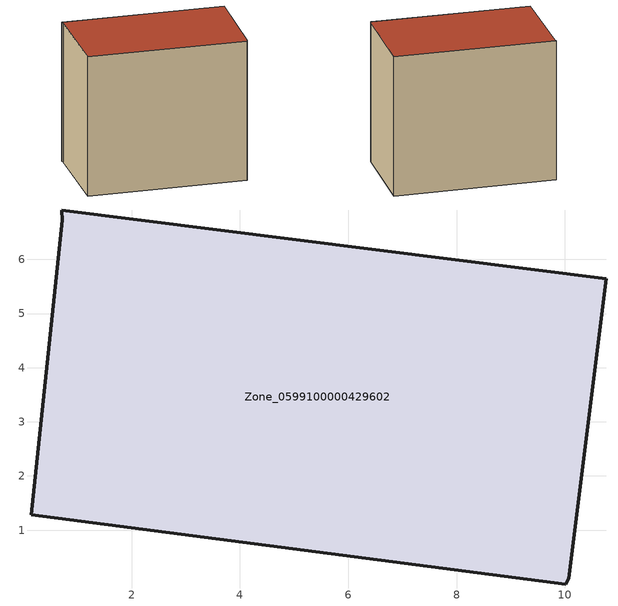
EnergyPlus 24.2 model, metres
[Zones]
Zone_0599100000429602
 floor ground (C_G): 0.71,6.91 10.77,5.64 10.07,0.11 10.02,0.01 0.14,1.28 0.72,6.72 z0
 wall outside (C_F): 10.77,5.64 0.71,6.91 0.72,6.72 0.14,1.28 10.02,0.01 10.07,0.11 10.77,5.64 z0:9.11
 roof outside (C_R): 10.07,0.11 10.77,5.64 0.71,6.91 0.72,6.72 0.14,1.28 10.02,0.01 z9.11
[BUILDING]
Pand.0599100000429602: North Axis=0; Terrain=City; Loads Convergence Tolerance Value=0.04; Temperature Convergence Tolerance Value=0.4; Solar Distribution=FullExterior; Maximum Number of Warmup Days=25; Minimum Number of Warmup Days=1
[Site:Location]
Rotterdam.The.Hague.AP_ZH_NLD Design_Conditions: Latitude=51.96; Longitude=4.45; Time Zone=1; Elevation=-4.5
[SITE:GROUNDTEMPERATURE:BUILDINGSURFACE]
18, 18, 18, 18, 18, 18, 18, 18, 18, 18, 18, 18
[MATERIAL] Thermal Absorptance=0.9; Solar Absorptance=0.7; Visible Absorptance=0.7
Name | Roughness | Thickness | Conductivity | Density | Specific Heat
G.TC.2006-2014 | MediumSmooth | 0.15 | 0.06 | 540 | 1210
F.TC.2006-2014 | Rough | 0.3 | 0.12 | 1920 | 840
R.TC.2006-2014 | MediumRough | 0.2 | 0.08 | 1500 | 1000
[CONSTRUCTION]
C_G: G.TC.2006-2014
C_F: F.TC.2006-2014
C_R: R.TC.2006-2014
[ZONE]
Zone_0599100000429602: Type=1; Multiplier=1; Ceiling Height=Autocalculate; Volume=Autocalculate; Floor Area=autocalculate; Part of Total Floor Area=Yes
[ZONEINFILTRATION:DESIGNFLOWRATE]
Infil_Zone_0599100000429602: Zone or ZoneList or Space or SpaceList=Zone_0599100000429602; Schedule=AlwaysOn; Design Flow Rate Calculation Method=Flow/Area; Flow Rate per Floor Area=0.0015; Constant Term Coefficient=1; Temperature Term Coefficient=0; Velocity Term Coefficient=0; Velocity Squared Term Coefficient=0
[HVACTEMPLATE:ZONE:IDEALLOADSAIRSYSTEM]
Zone_0599100000429602: Maximum Heating Supply Air Temperature=50; Minimum Cooling Supply Air Temperature=13; Maximum Heating Supply Air Humidity Ratio=0.0156; Minimum Cooling Supply Air Humidity Ratio=0.0077; Heating Limit=NoLimit; Cooling Limit=NoLimit; Dehumidification Control Type=ConstantSensibleHeatRatio; Cooling Sensible Heat Ratio=0.7; Dehumidification Setpoint=60; Humidification Control Type=None; Humidification Setpoint=30; Outdoor Air Method=None; Outdoor Air Flow Rate per Person=0.00944; Outdoor Air Flow Rate per Zone Floor Area=0; Outdoor Air Flow Rate per Zone=0; Demand Controlled Ventilation Type=None; Outdoor Air Economizer Type=NoEconomizer; Heat Recovery Type=None; Sensible Heat Recovery Effectiveness=0.7; Latent Heat Recovery Effectiveness=0.65
[ZONECONTROL:THERMOSTAT]
ThermostatControl_Zone_0599100000429602: Zone or ZoneList=Zone_0599100000429602; Control Type Schedule=DualSetpointControlType; Control 1=Thermostat_Zone_0599100000429602; Temperature Difference Between Cutout And Setpoint=0
[THERMOSTATSETPOINT:DUALSETPOINT]
Thermostat_Zone_0599100000429602: Heating Setpoint Temperature Schedule=HeatingSetpoint_Zone_0599100000429602; Cooling Setpoint Temperature Schedule=CoolingSetpoint_Zone_0599100000429602
[SCHEDULE:COMPACT]
HeatingSetpoint_Zone_0599100000429602: Through: 12/31, For: AllDays, Until: 24:00, 21
CoolingSetpoint_Zone_0599100000429602: Through: 12/31, For: AllDays, Until: 24:00, 24
DualSetpointControlType: Through: 12/31, For: AllDays, Until: 24:00, 4
AlwaysOn: Through: 12/31, For: AllDays, Until: 24:00, 1
